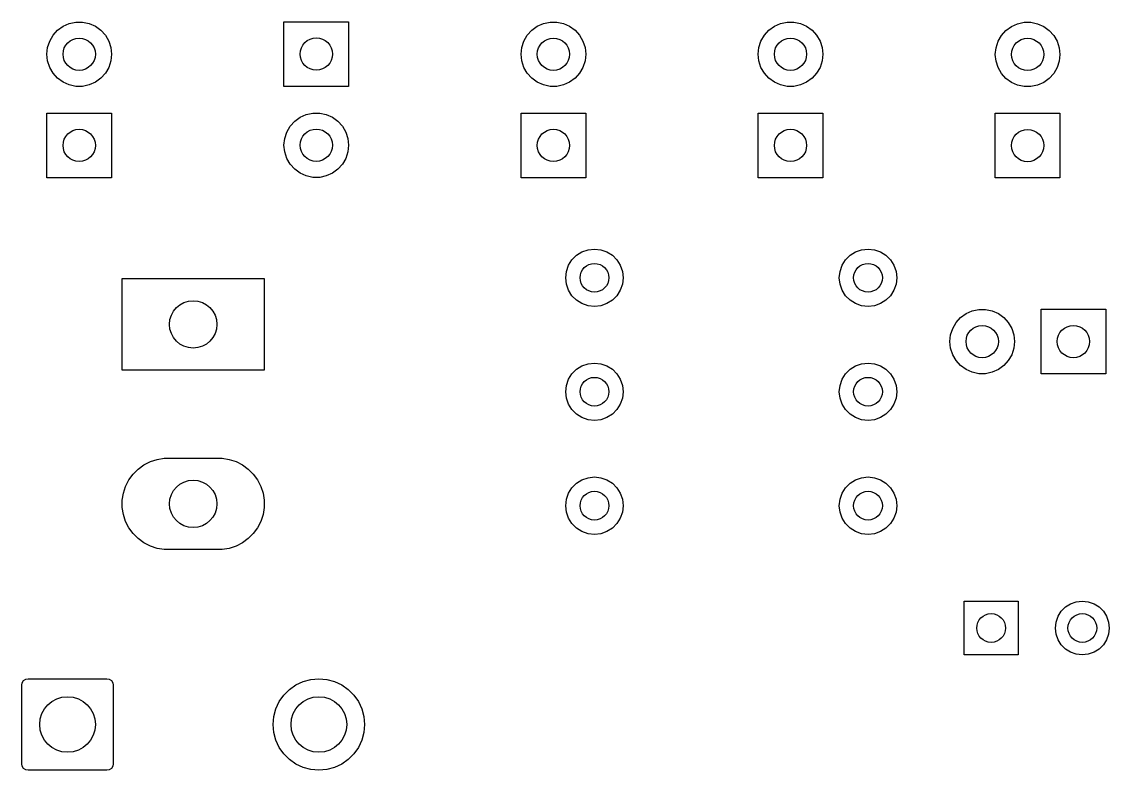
# Model space of a CAD drawing. Extents: x 57.3 to 117, y -104.7 to -72.8.
# Drawn here: x 57.33 to 87.62, y -104.65 to -83.8 of the extents above; entities that cross this region are included whole.
import ezdxf

# ---------------------------------------------------------------- set-up
doc = ezdxf.new("R2010")
doc.units = 0
doc.layers.add('BLACK', color=7, linetype='CONTINUOUS')

msp = doc.modelspace()

# ---------------------------------------------------------------- linework, layer by layer
at = {"layer": 'BLACK', "linetype": 'CONTINUOUS'}
for p, q in [((58.478, -83.924577), (58.649885, -83.848049)), ((58.649885, -83.848049), (58.833924, -83.80893)), ((58.833924, -83.80893), (59.022076, -83.80893)), ((59.022076, -83.80893), (59.206115, -83.848049)), ((59.206115, -83.848049), (59.378, -83.924577)), ((64.632, -85.599), (64.632, -83.799)), ((64.632, -83.799), (66.432, -83.799)), ((66.432, -83.799), (66.432, -85.599)), ((71.686, -83.924577), (71.857885, -83.848049)), ((71.857885, -83.848049), (72.041924, -83.80893)), ((72.041924, -83.80893), (72.230076, -83.80893)), ((72.230076, -83.80893), (72.414115, -83.848049)), ((72.414115, -83.848049), (72.586, -83.924577)), ((78.29, -83.924577), (78.461885, -83.848049)), ((78.461885, -83.848049), (78.645924, -83.80893)), ((78.645924, -83.80893), (78.834076, -83.80893)), ((78.834076, -83.80893), (79.018115, -83.848049)), ((79.018115, -83.848049), (79.19, -83.924577)), ((84.894, -83.929577), (85.065885, -83.853049)), ((85.065885, -83.853049), (85.249924, -83.81393)), ((85.249924, -83.81393), (85.438076, -83.81393)), ((85.438076, -83.81393), (85.622115, -83.853049)), ((85.622115, -83.853049), (85.794, -83.929577)), ((58.105809, -84.337937), (58.199885, -84.174993)), ((58.199885, -84.174993), (58.325782, -84.03517)), ((58.325782, -84.03517), (58.478, -83.924577)), ((59.378, -83.924577), (59.530218, -84.03517)), ((59.530218, -84.03517), (59.656115, -84.174993)), ((59.656115, -84.174993), (59.750191, -84.337937)), ((71.313809, -84.337937), (71.407885, -84.174993)), ((71.407885, -84.174993), (71.533782, -84.03517)), ((71.533782, -84.03517), (71.686, -83.924577)), ((72.586, -83.924577), (72.738218, -84.03517)), ((72.738218, -84.03517), (72.864115, -84.174993)), ((72.864115, -84.174993), (72.958191, -84.337937)), ((77.917809, -84.337937), (78.011885, -84.174993)), ((78.011885, -84.174993), (78.137782, -84.03517)), ((78.137782, -84.03517), (78.29, -83.924577)), ((79.19, -83.924577), (79.342218, -84.03517)), ((79.342218, -84.03517), (79.468115, -84.174993)), ((79.468115, -84.174993), (79.562191, -84.337937)), ((84.521809, -84.342937), (84.615885, -84.179993)), ((84.615885, -84.179993), (84.741782, -84.04017)), ((84.741782, -84.04017), (84.894, -83.929577)), ((85.794, -83.929577), (85.946218, -84.04017)), ((85.946218, -84.04017), (86.072115, -84.179993)), ((86.072115, -84.179993), (86.166191, -84.342937)), ((58.047667, -84.516879), (58.105809, -84.337937)), ((59.750191, -84.337937), (59.808333, -84.516879)), ((71.255667, -84.516879), (71.313809, -84.337937)), ((72.958191, -84.337937), (73.016333, -84.516879)), ((77.859667, -84.516879), (77.917809, -84.337937)), ((79.562191, -84.337937), (79.620333, -84.516879)), ((84.463667, -84.521879), (84.521809, -84.342937)), ((86.166191, -84.342937), (86.224333, -84.521879)), ((58.028, -84.704), (58.047667, -84.516879)), ((58.047667, -84.891121), (58.028, -84.704)), ((59.808333, -84.516879), (59.828, -84.704)), ((59.828, -84.704), (59.808333, -84.891121)), ((71.236, -84.704), (71.255667, -84.516879)), ((71.255667, -84.891121), (71.236, -84.704)), ((73.016333, -84.516879), (73.036, -84.704)), ((73.036, -84.704), (73.016333, -84.891121)), ((77.84, -84.704), (77.859667, -84.516879)), ((77.859667, -84.891121), (77.84, -84.704)), ((79.620333, -84.516879), (79.64, -84.704)), ((79.64, -84.704), (79.620333, -84.891121)), ((84.444, -84.709), (84.463667, -84.521879)), ((84.463667, -84.896121), (84.444, -84.709)), ((86.224333, -84.521879), (86.244, -84.709)), ((86.244, -84.709), (86.224333, -84.896121)), ((58.105809, -85.070063), (58.047667, -84.891121)), ((58.199885, -85.233007), (58.105809, -85.070063)), ((59.750191, -85.070063), (59.656115, -85.233007)), ((59.808333, -84.891121), (59.750191, -85.070063)), ((71.313809, -85.070063), (71.255667, -84.891121)), ((71.407885, -85.233007), (71.313809, -85.070063)), ((72.958191, -85.070063), (72.864115, -85.233007)), ((73.016333, -84.891121), (72.958191, -85.070063)), ((77.917809, -85.070063), (77.859667, -84.891121)), ((78.011885, -85.233007), (77.917809, -85.070063)), ((79.562191, -85.070063), (79.468115, -85.233007)), ((79.620333, -84.891121), (79.562191, -85.070063)), ((84.521809, -85.075063), (84.463667, -84.896121)), ((84.615885, -85.238007), (84.521809, -85.075063)), ((86.166191, -85.075063), (86.072115, -85.238007)), ((86.224333, -84.896121), (86.166191, -85.075063)), ((58.325782, -85.37283), (58.199885, -85.233007)), ((58.478, -85.483423), (58.325782, -85.37283)), ((59.530218, -85.37283), (59.378, -85.483423)), ((59.656115, -85.233007), (59.530218, -85.37283)), ((71.533782, -85.37283), (71.407885, -85.233007)), ((71.686, -85.483423), (71.533782, -85.37283)), ((72.738218, -85.37283), (72.586, -85.483423)), ((72.864115, -85.233007), (72.738218, -85.37283)), ((78.137782, -85.37283), (78.011885, -85.233007)), ((78.29, -85.483423), (78.137782, -85.37283)), ((79.342218, -85.37283), (79.19, -85.483423)), ((79.468115, -85.233007), (79.342218, -85.37283)), ((84.741782, -85.37783), (84.615885, -85.238007)), ((84.894, -85.488423), (84.741782, -85.37783)), ((85.946218, -85.37783), (85.794, -85.488423)), ((86.072115, -85.238007), (85.946218, -85.37783)), ((58.649885, -85.559951), (58.478, -85.483423)), ((58.833924, -85.59907), (58.649885, -85.559951)), ((59.022076, -85.59907), (58.833924, -85.59907)), ((59.206115, -85.559951), (59.022076, -85.59907)), ((59.378, -85.483423), (59.206115, -85.559951)), ((66.432, -85.599), (64.632, -85.599)), ((71.857885, -85.559951), (71.686, -85.483423)), ((72.041924, -85.59907), (71.857885, -85.559951)), ((72.230076, -85.59907), (72.041924, -85.59907)), ((72.414115, -85.559951), (72.230076, -85.59907)), ((72.586, -85.483423), (72.414115, -85.559951)), ((78.461885, -85.559951), (78.29, -85.483423)), ((78.645924, -85.59907), (78.461885, -85.559951)), ((78.834076, -85.59907), (78.645924, -85.59907)), ((79.018115, -85.559951), (78.834076, -85.59907)), ((79.19, -85.483423), (79.018115, -85.559951)), ((85.065885, -85.564951), (84.894, -85.488423)), ((85.249924, -85.60407), (85.065885, -85.564951)), ((85.438076, -85.60407), (85.249924, -85.60407)), ((85.622115, -85.564951), (85.438076, -85.60407)), ((85.794, -85.488423), (85.622115, -85.564951)), ((58.028, -88.144), (58.028, -86.344)), ((58.028, -86.344), (59.828, -86.344)), ((59.828, -86.344), (59.828, -88.144)), ((64.803885, -86.709993), (64.929782, -86.57017)), ((64.929782, -86.57017), (65.082, -86.459577)), ((65.082, -86.459577), (65.253885, -86.383049)), ((65.253885, -86.383049), (65.437924, -86.34393)), ((65.437924, -86.34393), (65.626076, -86.34393)), ((65.626076, -86.34393), (65.810115, -86.383049)), ((65.810115, -86.383049), (65.982, -86.459577)), ((65.982, -86.459577), (66.134218, -86.57017)), ((66.134218, -86.57017), (66.260115, -86.709993)), ((71.236, -88.144), (71.236, -86.344)), ((71.236, -86.344), (73.036, -86.344)), ((73.036, -86.344), (73.036, -88.144)), ((77.84, -88.144), (77.84, -86.344)), ((77.84, -86.344), (79.64, -86.344)), ((79.64, -86.344), (79.64, -88.144)), ((84.444, -88.149), (84.444, -86.349)), ((84.444, -86.349), (86.244, -86.349)), ((86.244, -86.349), (86.244, -88.149)), ((64.651667, -87.051879), (64.709809, -86.872937)), ((64.709809, -86.872937), (64.803885, -86.709993)), ((66.260115, -86.709993), (66.354191, -86.872937)), ((66.354191, -86.872937), (66.412333, -87.051879)), ((64.632, -87.239), (64.651667, -87.051879)), ((66.412333, -87.051879), (66.432, -87.239)), ((64.651667, -87.426121), (64.632, -87.239)), ((64.709809, -87.605063), (64.651667, -87.426121)), ((66.412333, -87.426121), (66.354191, -87.605063)), ((66.432, -87.239), (66.412333, -87.426121)), ((64.803885, -87.768007), (64.709809, -87.605063)), ((64.929782, -87.90783), (64.803885, -87.768007)), ((66.260115, -87.768007), (66.134218, -87.90783)), ((66.354191, -87.605063), (66.260115, -87.768007)), ((65.082, -88.018423), (64.929782, -87.90783)), ((65.253885, -88.094951), (65.082, -88.018423)), ((65.437924, -88.13407), (65.253885, -88.094951)), ((65.626076, -88.13407), (65.437924, -88.13407)), ((65.810115, -88.094951), (65.626076, -88.13407)), ((65.982, -88.018423), (65.810115, -88.094951)), ((66.134218, -87.90783), (65.982, -88.018423)), ((59.828, -88.144), (58.028, -88.144)), ((73.036, -88.144), (71.236, -88.144)), ((79.64, -88.144), (77.84, -88.144)), ((86.244, -88.149), (84.444, -88.149)), ((72.780208, -90.306535), (72.931893, -90.211225)), ((72.931893, -90.211225), (73.100983, -90.152058)), ((73.100983, -90.152058), (73.279, -90.132)), ((73.279, -90.132), (73.457017, -90.152058)), ((73.457017, -90.152058), (73.626107, -90.211225)), ((73.626107, -90.211225), (73.777792, -90.306535)), ((80.400208, -90.306535), (80.551893, -90.211225)), ((80.551893, -90.211225), (80.720983, -90.152058)), ((80.720983, -90.152058), (80.899, -90.132)), ((80.899, -90.132), (81.077017, -90.152058)), ((81.077017, -90.152058), (81.246107, -90.211225)), ((81.246107, -90.211225), (81.397792, -90.306535)), ((72.558225, -90.584893), (72.653535, -90.433208)), ((72.653535, -90.433208), (72.780208, -90.306535)), ((73.777792, -90.306535), (73.904465, -90.433208)), ((73.904465, -90.433208), (73.999775, -90.584893)), ((80.178225, -90.584893), (80.273535, -90.433208)), ((80.273535, -90.433208), (80.400208, -90.306535)), ((81.397792, -90.306535), (81.524465, -90.433208)), ((81.524465, -90.433208), (81.619775, -90.584893)), ((72.479, -90.932), (72.499058, -90.753983)), ((72.499058, -90.753983), (72.558225, -90.584893)), ((73.999775, -90.584893), (74.058942, -90.753983)), ((74.058942, -90.753983), (74.079, -90.932)), ((80.099, -90.932), (80.119058, -90.753983)), ((80.119058, -90.753983), (80.178225, -90.584893)), ((81.619775, -90.584893), (81.678942, -90.753983)), ((81.678942, -90.753983), (81.699, -90.932)), ((60.123, -93.506), (60.123, -90.956)), ((60.123, -90.956), (64.083, -90.956)), ((64.083, -90.956), (64.083, -93.506)), ((72.499058, -91.110017), (72.479, -90.932)), ((72.558225, -91.279107), (72.499058, -91.110017)), ((74.058942, -91.110017), (73.999775, -91.279107)), ((74.079, -90.932), (74.058942, -91.110017)), ((80.119058, -91.110017), (80.099, -90.932)), ((80.178225, -91.279107), (80.119058, -91.110017)), ((81.678942, -91.110017), (81.619775, -91.279107)), ((81.699, -90.932), (81.678942, -91.110017)), ((72.653535, -91.430792), (72.558225, -91.279107)), ((72.780208, -91.557465), (72.653535, -91.430792)), ((73.904465, -91.430792), (73.777792, -91.557465)), ((73.999775, -91.279107), (73.904465, -91.430792)), ((80.273535, -91.430792), (80.178225, -91.279107)), ((80.400208, -91.557465), (80.273535, -91.430792)), ((81.524465, -91.430792), (81.397792, -91.557465)), ((81.619775, -91.279107), (81.524465, -91.430792)), ((72.931893, -91.652775), (72.780208, -91.557465)), ((73.100983, -91.711942), (72.931893, -91.652775)), ((73.279, -91.732), (73.100983, -91.711942)), ((73.457017, -91.711942), (73.279, -91.732)), ((73.626107, -91.652775), (73.457017, -91.711942)), ((73.777792, -91.557465), (73.626107, -91.652775)), ((80.551893, -91.652775), (80.400208, -91.557465)), ((80.720983, -91.711942), (80.551893, -91.652775)), ((80.899, -91.732), (80.720983, -91.711942)), ((81.077017, -91.711942), (80.899, -91.732)), ((81.246107, -91.652775), (81.077017, -91.711942)), ((81.397792, -91.557465), (81.246107, -91.652775)), ((83.350885, -92.180993), (83.476782, -92.04117)), ((83.476782, -92.04117), (83.629, -91.930577)), ((83.629, -91.930577), (83.800885, -91.854049)), ((83.800885, -91.854049), (83.984924, -91.81493)), ((83.984924, -91.81493), (84.173076, -91.81493)), ((84.173076, -91.81493), (84.357115, -91.854049)), ((84.357115, -91.854049), (84.529, -91.930577)), ((84.529, -91.930577), (84.681218, -92.04117)), ((84.681218, -92.04117), (84.807115, -92.180993)), ((85.719, -93.61), (85.719, -91.81)), ((85.719, -91.81), (87.519, -91.81)), ((87.519, -91.81), (87.519, -93.61)), ((83.198667, -92.522879), (83.256809, -92.343937)), ((83.256809, -92.343937), (83.350885, -92.180993)), ((84.807115, -92.180993), (84.901191, -92.343937)), ((84.901191, -92.343937), (84.959333, -92.522879)), ((83.179, -92.71), (83.198667, -92.522879)), ((84.959333, -92.522879), (84.979, -92.71)), ((83.198667, -92.897121), (83.179, -92.71)), ((83.256809, -93.076063), (83.198667, -92.897121)), ((84.959333, -92.897121), (84.901191, -93.076063)), ((84.979, -92.71), (84.959333, -92.897121)), ((83.350885, -93.239007), (83.256809, -93.076063)), ((83.476782, -93.37883), (83.350885, -93.239007)), ((84.807115, -93.239007), (84.681218, -93.37883)), ((84.901191, -93.076063), (84.807115, -93.239007)), ((64.083, -93.506), (60.123, -93.506)), ((72.653535, -93.608208), (72.780208, -93.481535)), ((72.780208, -93.481535), (72.931893, -93.386225)), ((72.931893, -93.386225), (73.100983, -93.327058)), ((73.100983, -93.327058), (73.279, -93.307)), ((73.279, -93.307), (73.457017, -93.327058)), ((73.457017, -93.327058), (73.626107, -93.386225)), ((73.626107, -93.386225), (73.777792, -93.481535)), ((73.777792, -93.481535), (73.904465, -93.608208)), ((80.273535, -93.608208), (80.400208, -93.481535)), ((80.400208, -93.481535), (80.551893, -93.386225)), ((80.551893, -93.386225), (80.720983, -93.327058)), ((80.720983, -93.327058), (80.899, -93.307)), ((80.899, -93.307), (81.077017, -93.327058)), ((81.077017, -93.327058), (81.246107, -93.386225)), ((81.246107, -93.386225), (81.397792, -93.481535)), ((81.397792, -93.481535), (81.524465, -93.608208)), ((83.629, -93.489423), (83.476782, -93.37883)), ((83.800885, -93.565951), (83.629, -93.489423)), ((83.984924, -93.60507), (83.800885, -93.565951)), ((84.357115, -93.565951), (84.173076, -93.60507)), ((84.529, -93.489423), (84.357115, -93.565951)), ((84.681218, -93.37883), (84.529, -93.489423)), ((72.499058, -93.928983), (72.558225, -93.759893)), ((72.558225, -93.759893), (72.653535, -93.608208)), ((73.904465, -93.608208), (73.999775, -93.759893)), ((73.999775, -93.759893), (74.058942, -93.928983)), ((80.119058, -93.928983), (80.178225, -93.759893)), ((80.178225, -93.759893), (80.273535, -93.608208)), ((81.524465, -93.608208), (81.619775, -93.759893)), ((81.619775, -93.759893), (81.678942, -93.928983)), ((84.173076, -93.60507), (83.984924, -93.60507)), ((87.519, -93.61), (85.719, -93.61)), ((72.479, -94.107), (72.499058, -93.928983)), ((72.499058, -94.285017), (72.479, -94.107)), ((74.058942, -93.928983), (74.079, -94.107)), ((74.079, -94.107), (74.058942, -94.285017)), ((80.099, -94.107), (80.119058, -93.928983)), ((80.119058, -94.285017), (80.099, -94.107)), ((81.678942, -93.928983), (81.699, -94.107)), ((81.699, -94.107), (81.678942, -94.285017)), ((72.558225, -94.454107), (72.499058, -94.285017)), ((72.653535, -94.605792), (72.558225, -94.454107)), ((73.999775, -94.454107), (73.904465, -94.605792)), ((74.058942, -94.285017), (73.999775, -94.454107)), ((80.178225, -94.454107), (80.119058, -94.285017)), ((80.273535, -94.605792), (80.178225, -94.454107)), ((81.619775, -94.454107), (81.524465, -94.605792)), ((81.678942, -94.285017), (81.619775, -94.454107)), ((72.780208, -94.732465), (72.653535, -94.605792)), ((72.931893, -94.827775), (72.780208, -94.732465)), ((73.777792, -94.732465), (73.626107, -94.827775)), ((73.904465, -94.605792), (73.777792, -94.732465)), ((80.400208, -94.732465), (80.273535, -94.605792)), ((80.551893, -94.827775), (80.400208, -94.732465)), ((81.397792, -94.732465), (81.246107, -94.827775)), ((81.524465, -94.605792), (81.397792, -94.732465)), ((73.100983, -94.886942), (72.931893, -94.827775)), ((73.279, -94.907), (73.100983, -94.886942)), ((73.457017, -94.886942), (73.279, -94.907)), ((73.626107, -94.827775), (73.457017, -94.886942)), ((80.720983, -94.886942), (80.551893, -94.827775)), ((80.899, -94.907), (80.720983, -94.886942)), ((81.077017, -94.886942), (80.899, -94.907)), ((81.246107, -94.827775), (81.077017, -94.886942)), ((60.910079, -96.053054), (61.100357, -95.991228)), ((61.100357, -95.991228), (61.297965, -95.95993)), ((61.297965, -95.95993), (62.808, -95.956)), ((62.808, -95.956), (62.908035, -95.95993)), ((62.908035, -95.95993), (63.105643, -95.991228)), ((63.105643, -95.991228), (63.295921, -96.053054)), ((60.428482, -96.402954), (60.569954, -96.261482)), ((60.569954, -96.261482), (60.731814, -96.143884)), ((60.731814, -96.143884), (60.910079, -96.053054)), ((63.295921, -96.053054), (63.474186, -96.143884)), ((63.474186, -96.143884), (63.636046, -96.261482)), ((63.636046, -96.261482), (63.777518, -96.402954)), ((60.220054, -96.743079), (60.310884, -96.564814)), ((60.310884, -96.564814), (60.428482, -96.402954)), ((63.777518, -96.402954), (63.895116, -96.564814)), ((63.895116, -96.564814), (63.985946, -96.743079)), ((72.780208, -96.656535), (72.931893, -96.561225)), ((72.931893, -96.561225), (73.100983, -96.502058)), ((73.100983, -96.502058), (73.279, -96.482)), ((73.279, -96.482), (73.457017, -96.502058)), ((73.457017, -96.502058), (73.626107, -96.561225)), ((73.626107, -96.561225), (73.777792, -96.656535)), ((80.400208, -96.656535), (80.551893, -96.561225)), ((80.551893, -96.561225), (80.720983, -96.502058)), ((80.720983, -96.502058), (80.899, -96.482)), ((80.899, -96.482), (81.077017, -96.502058)), ((81.077017, -96.502058), (81.246107, -96.561225)), ((81.246107, -96.561225), (81.397792, -96.656535)), ((60.158228, -96.933357), (60.220054, -96.743079)), ((63.985946, -96.743079), (64.047772, -96.933357)), ((72.558225, -96.934893), (72.653535, -96.783208)), ((72.653535, -96.783208), (72.780208, -96.656535)), ((73.777792, -96.656535), (73.904465, -96.783208)), ((73.904465, -96.783208), (73.999775, -96.934893)), ((80.178225, -96.934893), (80.273535, -96.783208)), ((80.273535, -96.783208), (80.400208, -96.656535)), ((81.397792, -96.656535), (81.524465, -96.783208)), ((81.524465, -96.783208), (81.619775, -96.934893)), ((60.12693, -97.130965), (60.158228, -96.933357)), ((60.12693, -97.331035), (60.12693, -97.130965)), ((64.047772, -96.933357), (64.07907, -97.130965)), ((64.07907, -97.130965), (64.07907, -97.331035)), ((72.479, -97.282), (72.499058, -97.103983)), ((72.499058, -97.103983), (72.558225, -96.934893)), ((73.999775, -96.934893), (74.058942, -97.103983)), ((74.058942, -97.103983), (74.079, -97.282)), ((80.099, -97.282), (80.119058, -97.103983)), ((80.119058, -97.103983), (80.178225, -96.934893)), ((81.619775, -96.934893), (81.678942, -97.103983)), ((81.678942, -97.103983), (81.699, -97.282)), ((60.158228, -97.528643), (60.12693, -97.331035)), ((60.220054, -97.718921), (60.158228, -97.528643)), ((64.047772, -97.528643), (63.985946, -97.718921)), ((64.07907, -97.331035), (64.047772, -97.528643)), ((72.499058, -97.460017), (72.479, -97.282)), ((72.558225, -97.629107), (72.499058, -97.460017)), ((74.058942, -97.460017), (73.999775, -97.629107)), ((74.079, -97.282), (74.058942, -97.460017)), ((80.119058, -97.460017), (80.099, -97.282)), ((80.178225, -97.629107), (80.119058, -97.460017)), ((81.678942, -97.460017), (81.619775, -97.629107)), ((81.699, -97.282), (81.678942, -97.460017)), ((60.310884, -97.897186), (60.220054, -97.718921)), ((63.985946, -97.718921), (63.895116, -97.897186)), ((72.653535, -97.780792), (72.558225, -97.629107)), ((72.780208, -97.907465), (72.653535, -97.780792)), ((73.904465, -97.780792), (73.777792, -97.907465)), ((73.999775, -97.629107), (73.904465, -97.780792)), ((80.273535, -97.780792), (80.178225, -97.629107)), ((80.400208, -97.907465), (80.273535, -97.780792)), ((81.524465, -97.780792), (81.397792, -97.907465)), ((81.619775, -97.629107), (81.524465, -97.780792)), ((60.428482, -98.059046), (60.310884, -97.897186)), ((60.569954, -98.200518), (60.428482, -98.059046)), ((63.777518, -98.059046), (63.636046, -98.200518)), ((63.895116, -97.897186), (63.777518, -98.059046)), ((72.931893, -98.002775), (72.780208, -97.907465)), ((73.100983, -98.061942), (72.931893, -98.002775)), ((73.279, -98.082), (73.100983, -98.061942)), ((73.457017, -98.061942), (73.279, -98.082)), ((73.626107, -98.002775), (73.457017, -98.061942)), ((73.777792, -97.907465), (73.626107, -98.002775)), ((80.551893, -98.002775), (80.400208, -97.907465)), ((80.720983, -98.061942), (80.551893, -98.002775)), ((80.899, -98.082), (80.720983, -98.061942)), ((81.077017, -98.061942), (80.899, -98.082)), ((81.246107, -98.002775), (81.077017, -98.061942)), ((81.397792, -97.907465), (81.246107, -98.002775)), ((60.731814, -98.318116), (60.569954, -98.200518)), ((60.910079, -98.408946), (60.731814, -98.318116)), ((61.100357, -98.470772), (60.910079, -98.408946)), ((63.295921, -98.408946), (63.105643, -98.470772)), ((63.474186, -98.318116), (63.295921, -98.408946)), ((63.636046, -98.200518), (63.474186, -98.318116)), ((61.297965, -98.50207), (61.100357, -98.470772)), ((61.398, -98.506), (61.297965, -98.50207)), ((62.908035, -98.50207), (61.398, -98.506)), ((63.105643, -98.470772), (62.908035, -98.50207)), ((83.578, -101.44), (83.578, -99.94)), ((83.578, -99.94), (85.078, -99.94)), ((85.078, -99.94), (85.078, -101.44)), ((86.701109, -99.958804), (86.868, -99.94)), ((86.868, -99.94), (87.034891, -99.958804)), ((86.192273, -100.364587), (86.281626, -100.222383)), ((86.281626, -100.222383), (86.400383, -100.103626)), ((86.400383, -100.103626), (86.542587, -100.014273)), ((86.542587, -100.014273), (86.701109, -99.958804)), ((87.034891, -99.958804), (87.193413, -100.014273)), ((87.193413, -100.014273), (87.335617, -100.103626)), ((87.335617, -100.103626), (87.454374, -100.222383)), ((87.454374, -100.222383), (87.543727, -100.364587)), ((86.118, -100.69), (86.136804, -100.523109)), ((86.136804, -100.523109), (86.192273, -100.364587)), ((87.543727, -100.364587), (87.599196, -100.523109)), ((87.599196, -100.523109), (87.618, -100.69)), ((86.136804, -100.856891), (86.118, -100.69)), ((86.192273, -101.015413), (86.136804, -100.856891)), ((87.599196, -100.856891), (87.543727, -101.015413)), ((87.618, -100.69), (87.599196, -100.856891)), ((86.281626, -101.157617), (86.192273, -101.015413)), ((86.400383, -101.276374), (86.281626, -101.157617)), ((87.454374, -101.157617), (87.335617, -101.276374)), ((87.543727, -101.015413), (87.454374, -101.157617)), ((85.078, -101.44), (83.578, -101.44)), ((86.542587, -101.365727), (86.400383, -101.276374)), ((86.701109, -101.421196), (86.542587, -101.365727)), ((86.868, -101.44), (86.701109, -101.421196)), ((87.034891, -101.421196), (86.868, -101.44)), ((87.193413, -101.365727), (87.034891, -101.421196)), ((87.335617, -101.276374), (87.193413, -101.365727)), ((57.328, -102.285144), (57.341865, -102.215441)), ((57.328, -104.470856), (57.328, -102.285144)), ((57.341865, -102.215441), (57.381349, -102.156349)), ((57.381349, -102.156349), (57.440441, -102.116865)), ((57.440441, -102.116865), (57.510144, -102.103)), ((57.510144, -102.103), (59.695856, -102.103)), ((59.695856, -102.103), (59.765559, -102.116865)), ((59.765559, -102.116865), (59.824651, -102.156349)), ((59.824651, -102.156349), (59.864135, -102.215441)), ((59.864135, -102.215441), (59.878, -102.285144)), ((59.878, -102.285144), (59.878, -104.470856)), ((64.783446, -102.401293), (64.9655, -102.273818)), ((64.9655, -102.273818), (65.166924, -102.179892)), ((65.166924, -102.179892), (65.381599, -102.12237)), ((65.381599, -102.12237), (65.603, -102.103)), ((65.603, -102.103), (65.824401, -102.12237)), ((65.824401, -102.12237), (66.039076, -102.179892)), ((66.039076, -102.179892), (66.2405, -102.273818)), ((66.2405, -102.273818), (66.422554, -102.401293)), ((64.498818, -102.7405), (64.626293, -102.558446)), ((64.626293, -102.558446), (64.783446, -102.401293)), ((66.422554, -102.401293), (66.579707, -102.558446)), ((66.579707, -102.558446), (66.707182, -102.7405)), ((64.34737, -103.156599), (64.404892, -102.941924)), ((64.404892, -102.941924), (64.498818, -102.7405)), ((66.707182, -102.7405), (66.801108, -102.941924)), ((66.801108, -102.941924), (66.85863, -103.156599)), ((64.328, -103.378), (64.34737, -103.156599)), ((66.85863, -103.156599), (66.878, -103.378)), ((64.34737, -103.599401), (64.328, -103.378)), ((66.878, -103.378), (66.85863, -103.599401)), ((64.404892, -103.814076), (64.34737, -103.599401)), ((64.498818, -104.0155), (64.404892, -103.814076)), ((66.801108, -103.814076), (66.707182, -104.0155)), ((66.85863, -103.599401), (66.801108, -103.814076)), ((64.626293, -104.197554), (64.498818, -104.0155)), ((64.783446, -104.354707), (64.626293, -104.197554)), ((66.579707, -104.197554), (66.422554, -104.354707)), ((66.707182, -104.0155), (66.579707, -104.197554)), ((57.341865, -104.540559), (57.328, -104.470856)), ((59.878, -104.470856), (59.864135, -104.540559)), ((64.9655, -104.482182), (64.783446, -104.354707)), ((65.166924, -104.576108), (64.9655, -104.482182)), ((66.2405, -104.482182), (66.039076, -104.576108)), ((66.422554, -104.354707), (66.2405, -104.482182)), ((57.381349, -104.599651), (57.341865, -104.540559)), ((57.440441, -104.639135), (57.381349, -104.599651)), ((57.510144, -104.653), (57.440441, -104.639135)), ((59.695856, -104.653), (57.510144, -104.653)), ((59.765559, -104.639135), (59.695856, -104.653)), ((59.824651, -104.599651), (59.765559, -104.639135)), ((59.864135, -104.540559), (59.824651, -104.599651)), ((65.381599, -104.63363), (65.166924, -104.576108)), ((65.603, -104.653), (65.381599, -104.63363)), ((65.824401, -104.63363), (65.603, -104.653)), ((66.039076, -104.576108), (65.824401, -104.63363))]:
    msp.add_line(p, q, dxfattribs=at)
at = {"layer": 'BLACK'}
for centre, radius in [((58.928, -84.704), 0.45), ((65.532, -84.699), 0.45), ((72.136, -84.704), 0.45), ((78.74, -84.704), 0.45), ((85.344, -84.709), 0.45), ((58.928, -87.244), 0.45), ((65.532, -87.239), 0.45), ((72.136, -87.244), 0.45), ((78.74, -87.244), 0.45), ((85.344, -87.249), 0.45), ((73.279, -90.932), 0.4), ((80.899, -90.932), 0.4), ((62.103, -92.231), 0.66), ((84.079, -92.71), 0.45), ((86.619, -92.71), 0.45), ((73.279, -94.107), 0.4), ((80.899, -94.107), 0.4), ((62.103, -97.231), 0.66), ((73.279, -97.282), 0.4), ((80.899, -97.282), 0.4), ((84.328, -100.69), 0.4), ((86.868, -100.69), 0.4), ((58.603, -103.378), 0.775), ((65.603, -103.378), 0.775)]:
    msp.add_circle(centre, radius, dxfattribs=at)

doc.saveas('drawing.dxf')
